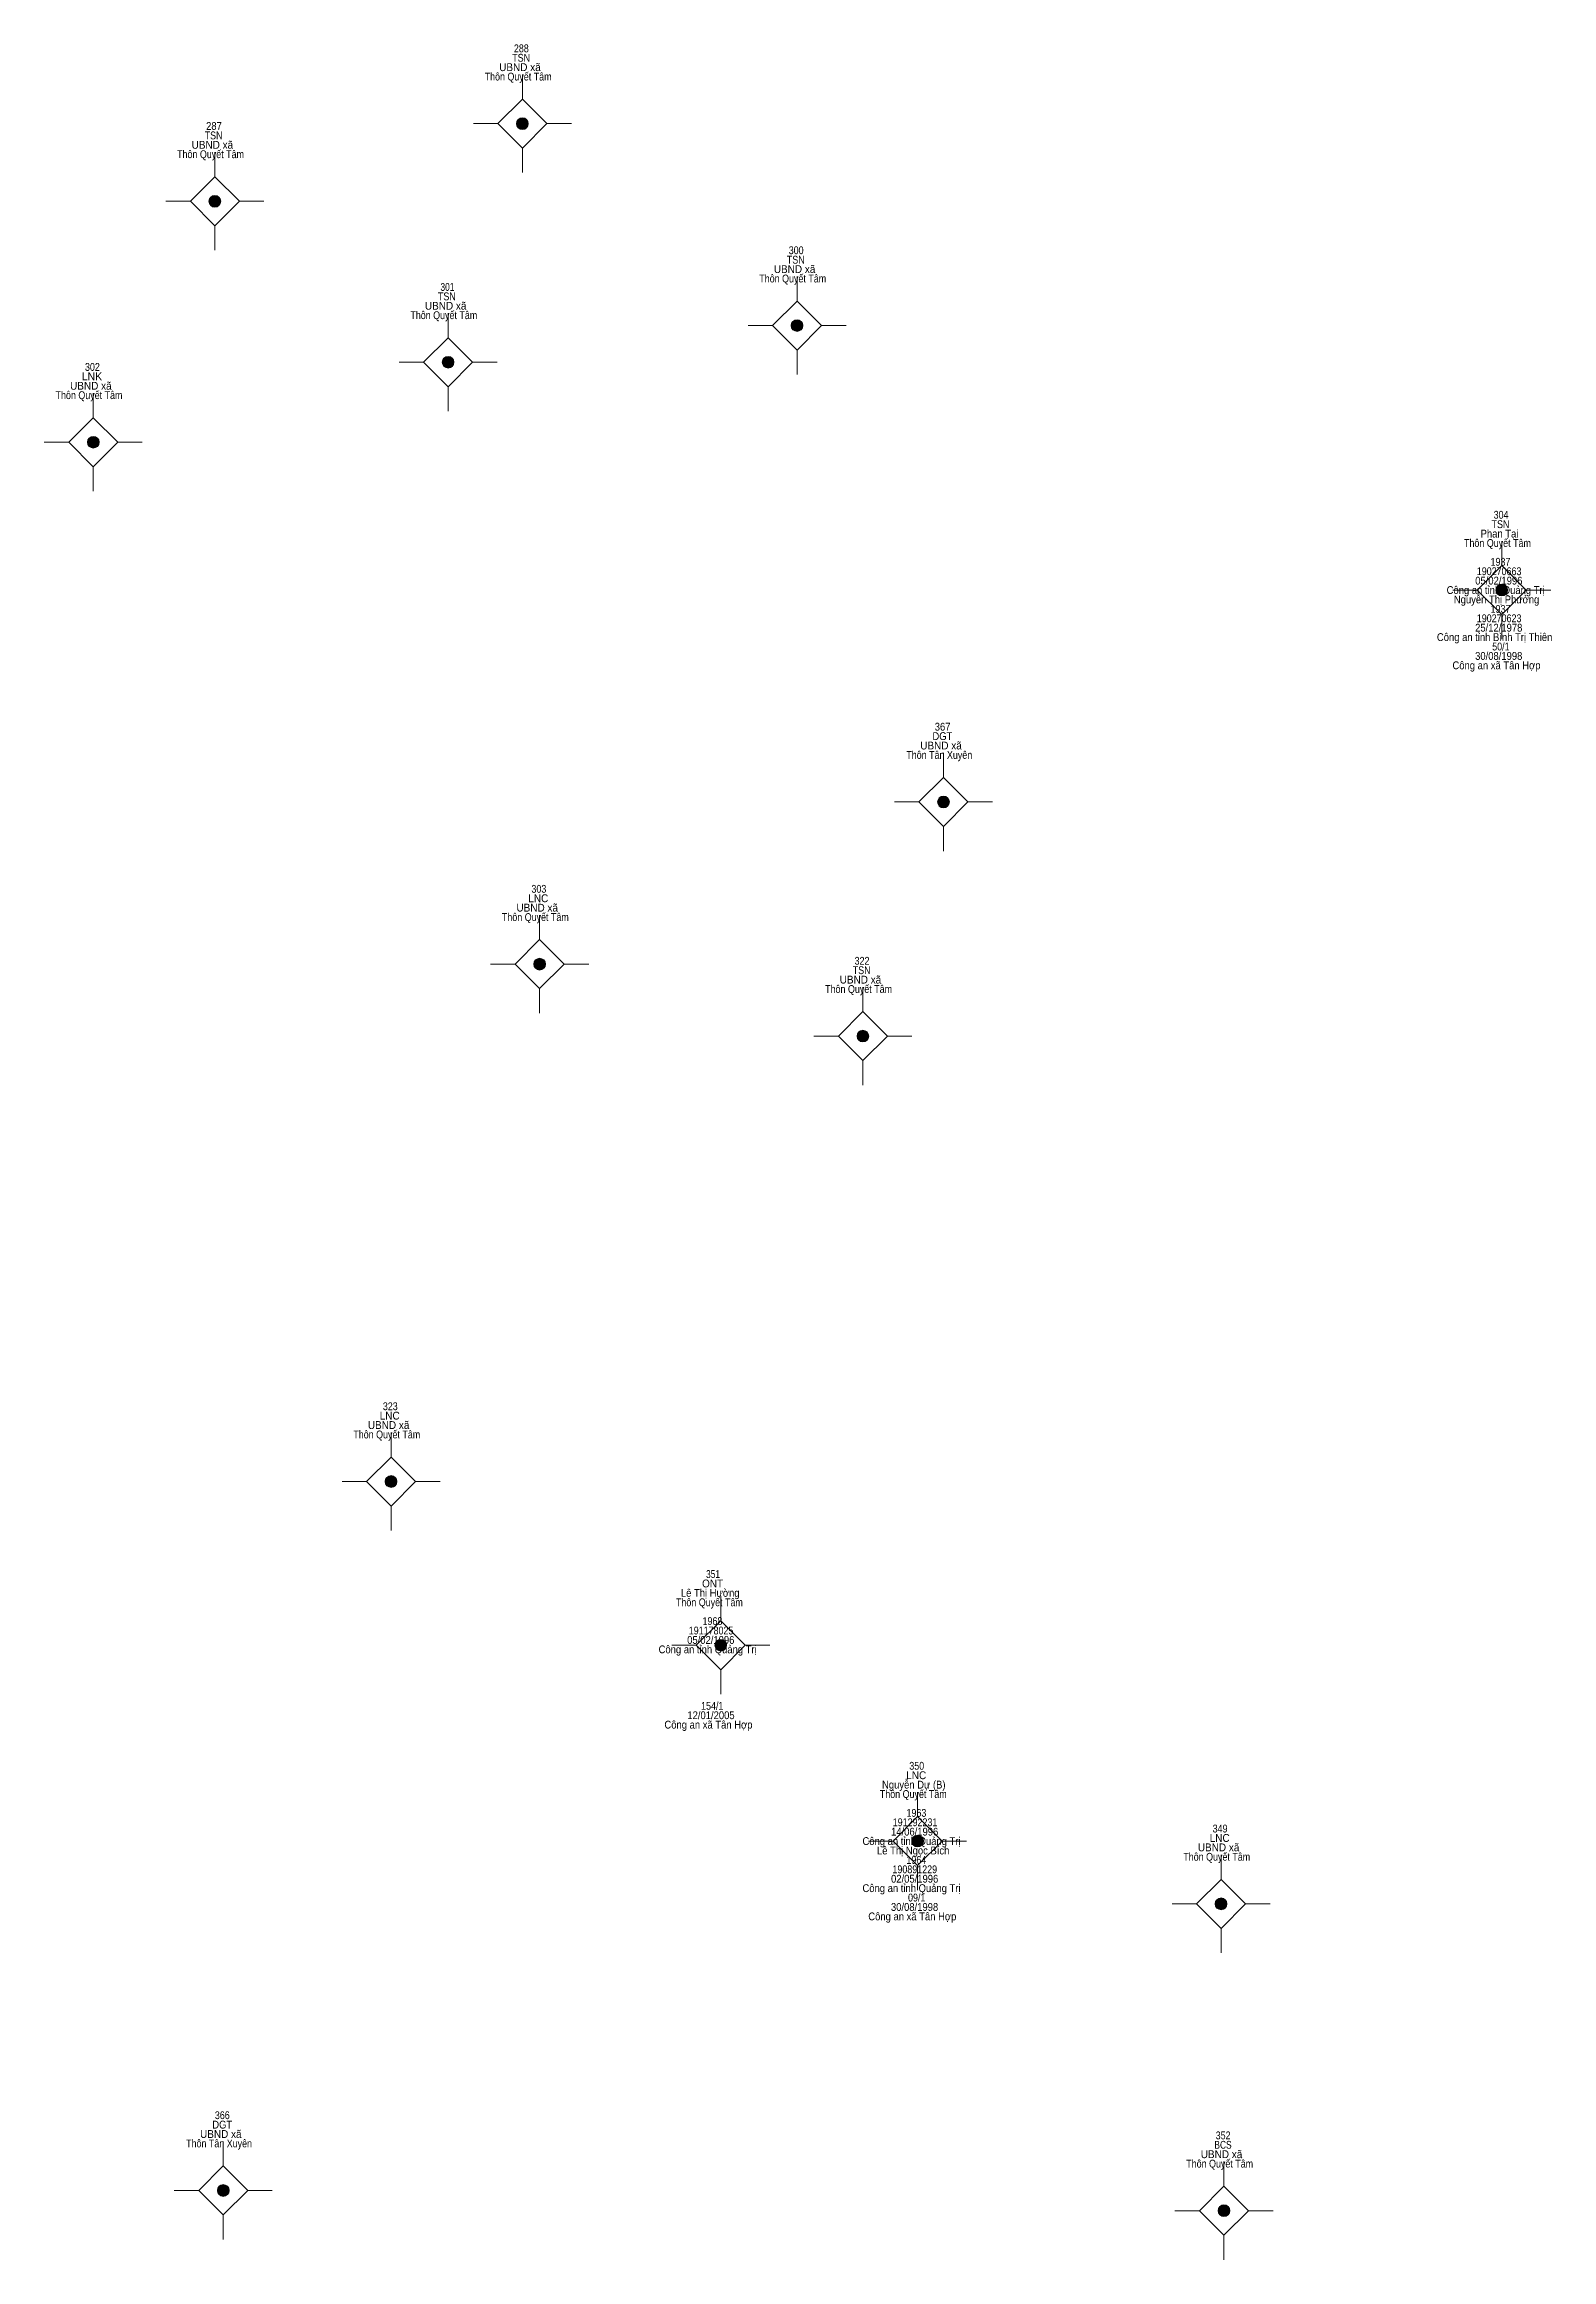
# Model space of a CAD drawing. Header units: metres. Extents: x 550999 to 552168, y 1840994 to 1841978.
# Drawn here: x 551004 to 551080.9, y 1841008.9 to 1841121.9 of the extents above; entities that cross this region are included whole.
import ezdxf
from ezdxf.enums import TextEntityAlignment as Align

# ---------------------------------------------------------------- set-up
doc = ezdxf.new("R2010")
doc.units = ezdxf.units.M
doc.header["$LTSCALE"] = 0.16
doc.layers.add('11', color=7, linetype='Continuous', lineweight=13)
doc.layers.add('15', color=7, linetype='Continuous')

msp = doc.modelspace()

# ---------------------------------------------------------------- hatches: boundary and pattern name
at = {"layer": '11'}
for points in [[(551028.7295, 1841117.88, 1), (551028.1295, 1841117.88, 1)], [(551013.0395, 1841113.92, 1), (551012.4395, 1841113.92, 1)], [(551042.7395, 1841107.58, 1), (551042.1395, 1841107.58, 1)], [(551024.9395, 1841105.71, 1), (551024.3395, 1841105.71, 1)], [(551006.8395, 1841101.63, 1), (551006.2395, 1841101.63, 1)], [(551078.6895, 1841094.09, 1), (551078.0895, 1841094.09, 1)], [(551050.2095, 1841083.28, 1), (551049.6095, 1841083.28, 1)], [(551029.6095, 1841075.01, 1), (551029.0095, 1841075.01, 1)], [(551046.0995, 1841071.34, 1), (551045.4995, 1841071.34, 1)], [(551022.0295, 1841048.62, 1), (551021.4295, 1841048.62, 1)], [(551038.8495, 1841040.27, 1), (551038.2495, 1841040.27, 1)], [(551048.8895, 1841030.28, 1), (551048.2895, 1841030.28, 1)], [(551064.3695, 1841027.08, 1), (551063.7695, 1841027.08, 1)], [(551013.4695, 1841012.46, 1), (551012.8695, 1841012.46, 1)], [(551064.5195, 1841011.43, 1), (551063.9195, 1841011.43, 1)]]:
    msp.add_hatch(color=256, dxfattribs=at).paths.add_polyline_path(points)

# ---------------------------------------------------------------- linework, layer by layer
for p, q in [((551028.43, 1841120.38), (551028.43, 1841119.13)), ((551027.18, 1841117.88), (551025.93, 1841117.88)), ((551030.93, 1841117.88), (551029.68, 1841117.88)), ((551012.74, 1841116.42), (551012.74, 1841115.17)), ((551028.43, 1841116.63), (551028.43, 1841115.38)), ((551011.49, 1841113.92), (551010.24, 1841113.92)), ((551015.24, 1841113.92), (551013.99, 1841113.92)), ((551012.74, 1841112.67), (551012.74, 1841111.42)), ((551042.44, 1841110.08), (551042.44, 1841108.83)), ((551024.64, 1841108.21), (551024.64, 1841106.96)), ((551041.19, 1841107.58), (551039.94, 1841107.58)), ((551044.94, 1841107.58), (551043.69, 1841107.58)), ((551023.39, 1841105.71), (551022.14, 1841105.71)), ((551027.14, 1841105.71), (551025.89, 1841105.71)), ((551042.44, 1841106.33), (551042.44, 1841105.08)), ((551024.64, 1841104.46), (551024.64, 1841103.21)), ((551006.54, 1841104.13), (551006.54, 1841102.88)), ((551005.29, 1841101.63), (551004.04, 1841101.63)), ((551009.04, 1841101.63), (551007.79, 1841101.63)), ((551006.54, 1841100.38), (551006.54, 1841099.13)), ((551078.39, 1841096.59), (551078.39, 1841095.34)), ((551077.14, 1841094.09), (551075.89, 1841094.09)), ((551080.89, 1841094.09), (551079.64, 1841094.09)), ((551078.39, 1841092.84), (551078.39, 1841091.59)), ((551049.91, 1841085.78), (551049.91, 1841084.53)), ((551048.66, 1841083.28), (551047.41, 1841083.28)), ((551052.41, 1841083.28), (551051.16, 1841083.28)), ((551049.91, 1841082.03), (551049.91, 1841080.78)), ((551029.31, 1841077.51), (551029.31, 1841076.26)), ((551028.06, 1841075.01), (551026.81, 1841075.01)), ((551031.81, 1841075.01), (551030.56, 1841075.01)), ((551029.31, 1841073.76), (551029.31, 1841072.51)), ((551045.8, 1841073.84), (551045.8, 1841072.59)), ((551044.55, 1841071.34), (551043.3, 1841071.34)), ((551048.3, 1841071.34), (551047.05, 1841071.34)), ((551045.8, 1841070.09), (551045.8, 1841068.84)), ((551021.73, 1841051.12), (551021.73, 1841049.87)), ((551020.48, 1841048.62), (551019.23, 1841048.62)), ((551024.23, 1841048.62), (551022.98, 1841048.62)), ((551021.73, 1841047.37), (551021.73, 1841046.12)), ((551038.55, 1841042.77), (551038.55, 1841041.52)), ((551037.3, 1841040.27), (551036.05, 1841040.27)), ((551041.05, 1841040.27), (551039.8, 1841040.27)), ((551038.55, 1841039.02), (551038.55, 1841037.77)), ((551048.59, 1841032.78), (551048.59, 1841031.53)), ((551047.34, 1841030.28), (551046.09, 1841030.28)), ((551051.09, 1841030.28), (551049.84, 1841030.28)), ((551048.59, 1841029.03), (551048.59, 1841027.78)), ((551064.07, 1841029.58), (551064.07, 1841028.33)), ((551062.82, 1841027.08), (551061.57, 1841027.08)), ((551066.57, 1841027.08), (551065.32, 1841027.08)), ((551064.07, 1841025.83), (551064.07, 1841024.58)), ((551013.17, 1841014.96), (551013.17, 1841013.71)), ((551064.22, 1841013.93), (551064.22, 1841012.68)), ((551011.92, 1841012.46), (551010.67, 1841012.46)), ((551015.67, 1841012.46), (551014.42, 1841012.46)), ((551013.17, 1841011.21), (551013.17, 1841009.96)), ((551062.97, 1841011.43), (551061.72, 1841011.43)), ((551066.72, 1841011.43), (551065.47, 1841011.43)), ((551064.22, 1841010.18), (551064.22, 1841008.93))]:
    msp.add_line(p, q, dxfattribs=at)
for points in [[(551028.43, 1841119.13), (551027.18, 1841117.88), (551028.43, 1841116.63), (551029.68, 1841117.88)], [(551012.74, 1841115.17), (551011.49, 1841113.92), (551012.74, 1841112.67), (551013.99, 1841113.92)], [(551042.44, 1841108.83), (551041.19, 1841107.58), (551042.44, 1841106.33), (551043.69, 1841107.58)], [(551024.64, 1841106.96), (551023.39, 1841105.71), (551024.64, 1841104.46), (551025.89, 1841105.71)], [(551006.54, 1841102.88), (551005.29, 1841101.63), (551006.54, 1841100.38), (551007.79, 1841101.63)], [(551078.39, 1841095.34), (551077.14, 1841094.09), (551078.39, 1841092.84), (551079.64, 1841094.09)], [(551049.91, 1841084.53), (551048.66, 1841083.28), (551049.91, 1841082.03), (551051.16, 1841083.28)], [(551029.31, 1841076.26), (551028.06, 1841075.01), (551029.31, 1841073.76), (551030.56, 1841075.01)], [(551045.8, 1841072.59), (551044.55, 1841071.34), (551045.8, 1841070.09), (551047.05, 1841071.34)], [(551021.73, 1841049.87), (551020.48, 1841048.62), (551021.73, 1841047.37), (551022.98, 1841048.62)], [(551038.55, 1841041.52), (551037.3, 1841040.27), (551038.55, 1841039.02), (551039.8, 1841040.27)], [(551048.59, 1841031.53), (551047.34, 1841030.28), (551048.59, 1841029.03), (551049.84, 1841030.28)], [(551064.07, 1841028.33), (551062.82, 1841027.08), (551064.07, 1841025.83), (551065.32, 1841027.08)], [(551013.17, 1841013.71), (551011.92, 1841012.46), (551013.17, 1841011.21), (551014.42, 1841012.46)], [(551064.22, 1841012.68), (551062.97, 1841011.43), (551064.22, 1841010.18), (551065.47, 1841011.43)]]:
    msp.add_lwpolyline(points, close=True, dxfattribs=at)
for centre in [(551028.4295, 1841117.88), (551012.7395, 1841113.92), (551042.4395, 1841107.58), (551024.6395, 1841105.71), (551006.5395, 1841101.63), (551078.3895, 1841094.09), (551049.9095, 1841083.28), (551029.3095, 1841075.01), (551045.7995, 1841071.34), (551021.7295, 1841048.62), (551038.5495, 1841040.27), (551048.5895, 1841030.28), (551064.0695, 1841027.08), (551013.1695, 1841012.46), (551064.2195, 1841011.43)]:
    msp.add_circle(centre, 0.3, dxfattribs=at)

# ---------------------------------------------------------------- texts
at = {"layer": '15'}
for s, width, p in [('TSN', 0.85, (551028.365, 1841121.04)), ('288', 0.85, (551028.375, 1841121.52)), ('Thôn Quyết Tâm', 0.85, (551028.21, 1841120.08)), ('UBND xã', 0.95, (551028.305, 1841120.56)), ('287', 0.9, (551012.695, 1841117.56)), ('UBND xã', 0.95, (551012.615, 1841116.6)), ('TSN', 0.85, (551012.675, 1841117.08)), ('Thôn Quyết Tâm', 0.85, (551012.52, 1841116.12)), ('TSN', 0.85, (551042.375, 1841110.74)), ('300', 0.85, (551042.395, 1841111.22)), ('Thôn Quyết Tâm', 0.85, (551042.22, 1841109.78)), ('UBND xã', 0.95, (551042.315, 1841110.26)), ('UBND xã', 0.95, (551024.515, 1841108.39)), ('TSN', 0.85, (551024.575, 1841108.87)), ('301', 0.8, (551024.605, 1841109.35)), ('Thôn Quyết Tâm', 0.85, (551024.42, 1841107.91)), ('302', 0.85, (551006.495, 1841105.27)), ('Thôn Quyết Tâm', 0.85, (551006.32, 1841103.83)), ('UBND xã', 0.95, (551006.415, 1841104.31)), ('TSN', 0.85, (551078.325, 1841097.25)), ('304', 0.85, (551078.355, 1841097.73)), ('Thôn Quyết Tâm', 0.85, (551078.17, 1841096.29)), ('Phan Tại', 0.9, (551078.275, 1841096.77)), ('190270663', 0.85, (551078.255, 1841094.85)), ('1937', 0.85, (551078.325, 1841095.33)), ('Công an tỉnh Quảng Trị', 0.9, (551078.08, 1841093.89)), ('05/02/1996', 0.9, (551078.24, 1841094.37)), ('Nguyễn Thị Phưởng', 0.9, (551078.125, 1841093.41)), ('1937', 0.85, (551078.325, 1841092.93)), ('Công an tỉnh Bình Trị Thiên', 0.9, (551078.025, 1841091.49)), ('25/12/1978', 0.9, (551078.235, 1841091.97)), ('190270623', 0.85, (551078.255, 1841092.45)), ('30/08/1998', 0.9, (551078.235, 1841090.53)), ('50/1', 0.85, (551078.345, 1841091.01)), ('Công an xã Tân Hợp', 0.9, (551078.12, 1841090.05)), ('367', 0.9, (551049.865, 1841086.92)), ('UBND xã', 0.95, (551049.785, 1841085.96)), ('DGT', 0.9, (551049.855, 1841086.44)), ('Thôn Tân Xuyên', 0.85, (551049.695, 1841085.48)), ('LNC', 0.95, (551029.24, 1841078.17)), ('303', 0.85, (551029.27, 1841078.65)), ('Thôn Quyết Tâm', 0.85, (551029.09, 1841077.21)), ('UBND xã', 0.95, (551029.185, 1841077.69)), ('TSN', 0.85, (551045.735, 1841074.5)), ('322', 0.85, (551045.755, 1841074.98)), ('Thôn Quyết Tâm', 0.85, (551045.58, 1841073.54)), ('UBND xã', 0.95, (551045.675, 1841074.02)), ('323', 0.85, (551021.69, 1841052.26)), ('Thôn Quyết Tâm', 0.85, (551021.51, 1841050.82)), ('UBND xã', 0.95, (551021.605, 1841051.3)), ('LNC', 0.95, (551021.66, 1841051.78)), ('ONT', 0.95, (551038.13, 1841043.22)), ('351', 0.8, (551038.155, 1841043.7)), ('Thôn Quyết Tâm', 0.85, (551037.97, 1841042.26)), ('Lê Thị Hường', 0.9, (551038.01, 1841042.74)), ('191178025', 0.85, (551038.055, 1841040.82)), ('1968', 0.85, (551038.125, 1841041.3)), ('Công an tỉnh Quảng Trị', 0.9, (551037.88, 1841039.86)), ('05/02/1996', 0.9, (551038.04, 1841040.34)), ('Công an xã Tân Hợp', 0.9, (551037.92, 1841036.02)), ('12/01/2005', 0.9, (551038.05, 1841036.5)), ('154/1', 0.85, (551038.115, 1841036.98)), ('350', 0.85, (551048.545, 1841033.92)), ('Nguyễn Dự (B)', 0.9, (551048.395, 1841032.96)), ('LNC', 0.95, (551048.52, 1841033.44)), ('Thôn Quyết Tâm', 0.85, (551048.37, 1841032.48)), ('1963', 0.85, (551048.53, 1841031.52)), ('14/06/1996', 0.9, (551048.44, 1841030.56)), ('191292231', 0.85, (551048.46, 1841031.04)), ('349', 0.85, (551064.02, 1841030.72)), ('Công an tỉnh Quảng Trị', 0.9, (551048.28, 1841030.08)), ('Lê Thị Ngọc Bích', 0.9, (551048.365, 1841029.6)), ('Thôn Quyết Tâm', 0.85, (551063.85, 1841029.28)), ('UBND xã', 0.95, (551063.945, 1841029.76)), ('LNC', 0.95, (551064, 1841030.24)), ('02/05/1996', 0.9, (551048.44, 1841028.16)), ('190891229', 0.85, (551048.445, 1841028.64)), ('1964', 0.85, (551048.525, 1841029.12)), ('Công an tỉnh Quảng Trị', 0.9, (551048.28, 1841027.68)), ('09/1', 0.85, (551048.545, 1841027.2)), ('Công an xã Tân Hợp', 0.9, (551048.32, 1841026.24)), ('30/08/1998', 0.9, (551048.435, 1841026.72)), ('366', 0.85, (551013.12, 1841016.1)), ('Thôn Tân Xuyên', 0.85, (551012.955, 1841014.66)), ('UBND xã', 0.95, (551013.045, 1841015.14)), ('DGT', 0.9, (551013.115, 1841015.62)), ('BCS', 0.8, (551064.17, 1841014.59)), ('352', 0.85, (551064.175, 1841015.07)), ('Thôn Quyết Tâm', 0.85, (551064, 1841013.63)), ('UBND xã', 0.95, (551064.095, 1841014.11))]:
    msp.add_text(s, height=0.4, dxfattribs=dict(at, width=width)).set_placement(p, align=Align.CENTER)
msp.add_text('LNK', height=0.4, dxfattribs=at).set_placement((551006.47, 1841104.79), align=Align.CENTER)

doc.saveas('drawing.dxf')
